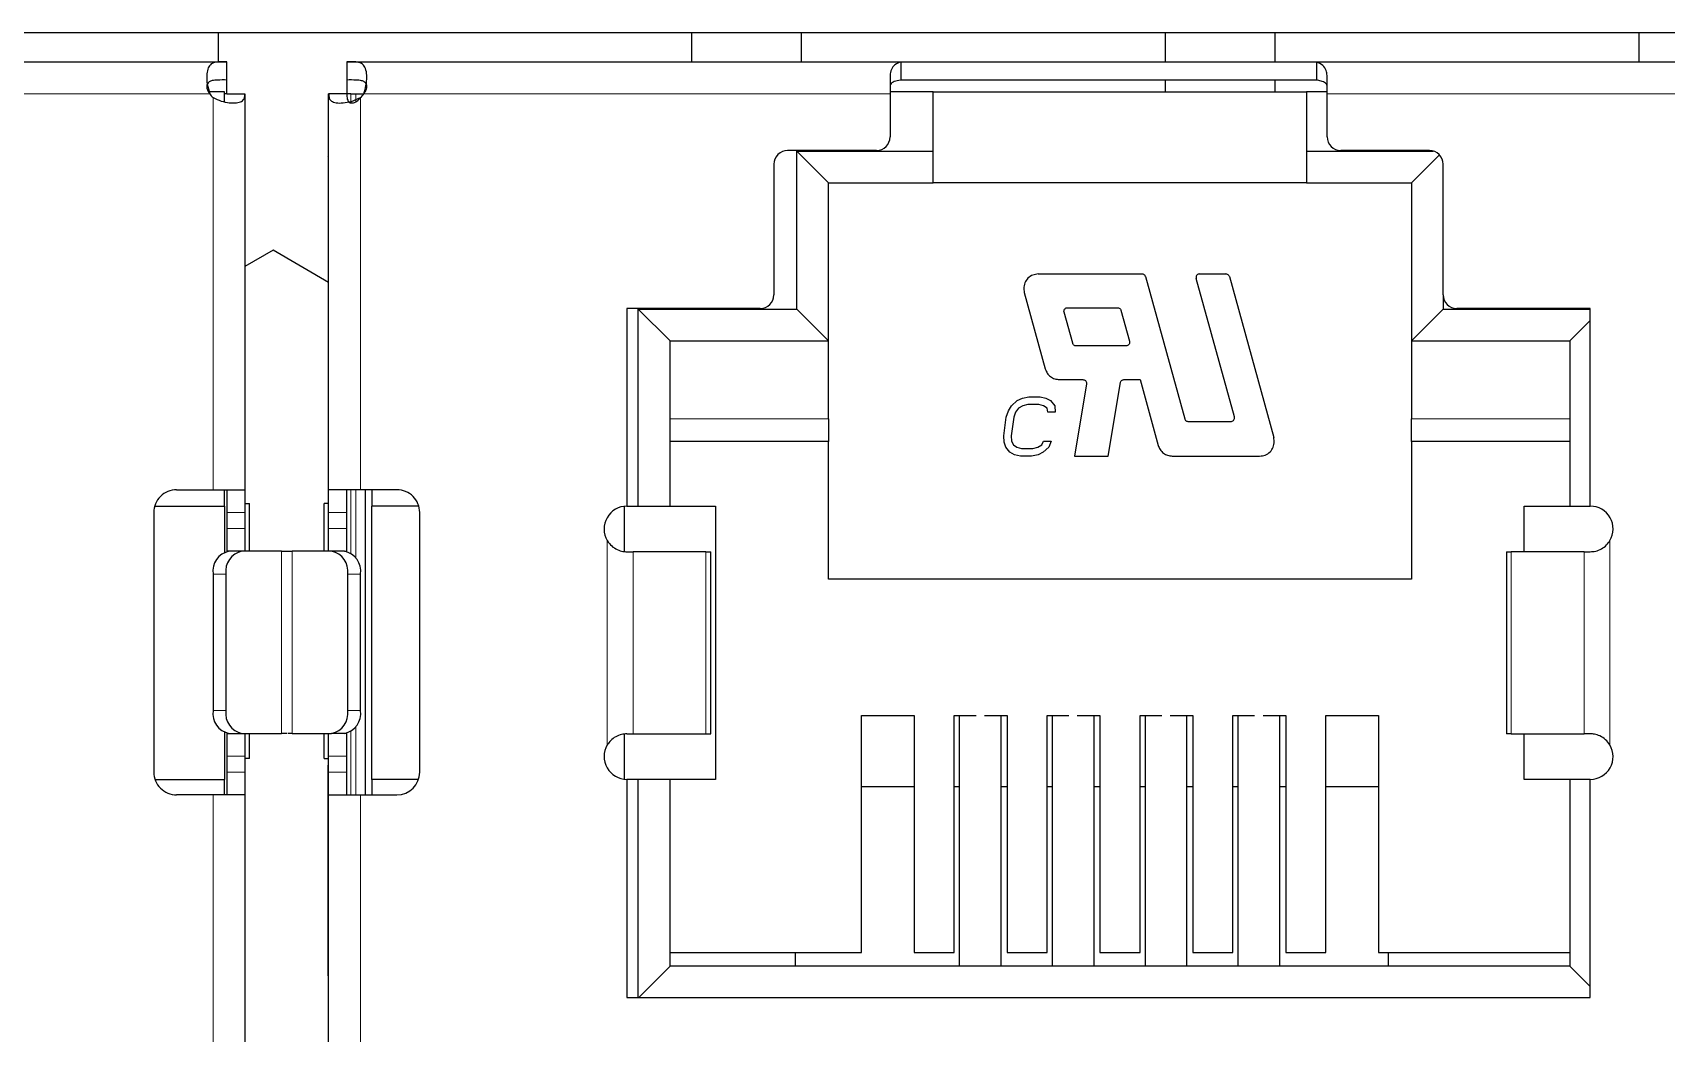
# Model space of a CAD drawing. Extents: x -260425 to 1294666, y -169889 to -2349.
# Drawn here: x 1001126.6 to 1001306, y -26464.4 to -26354.5 of the extents above; entities that cross this region are included whole.
import ezdxf

# ---------------------------------------------------------------- set-up
doc = ezdxf.new("R2010")
doc.units = 0
doc.header["$LTSCALE"] = 100
doc.layers.add('case', color=7, linetype='Continuous')

# ---------------------------------------------------------------- blocks, each defined once
blk = doc.blocks.new('АТС')
at = {"layer": 'case', "lineweight": 25}
for points in [[(3427, 113.99), (3427, 113.99), (1965, 113.99), (1965, 113.99)], [(2690, 110.79), (2690, 110.79), (2690, 113.99), (2690, 113.99)], [(2742, 110.79), (2742, 110.79), (2742, 113.99), (2742, 113.99)], [(2754, 113.99), (2754, 113.99), (2754, 110.79), (2754, 110.79)], [(2794, 110.79), (2794, 110.79), (2794, 113.99), (2794, 113.99)], [(2806, 113.99), (2806, 113.99), (2806, 110.79), (2806, 110.79)], [(2846, 110.79), (2846, 110.79), (2846, 113.99), (2846, 113.99)], [(2523.6, 110.79), (2523.6, 110.79), (2690.9, 110.79), (2690.9, 110.79)], [(2690.9, 108.79), (2690.9, 108.79), (2690.9, 110.79), (2690.9, 110.79)], [(2704.1, 110.79), (2704.1, 110.79), (2704.1, 108.79), (2704.1, 108.79)], [(2704.1, 110.79), (2704.1, 110.79), (2871.4, 110.79), (2871.4, 110.79)], [(2810.58, 110.76), (2810.58, 110.76), (2764.92, 110.76), (2764.92, 110.76)], [(2764.92, 110.76), (2764.92, 110.76), (2764.92, 108.78), (2764.92, 108.78)], [(2810.58, 110.76), (2810.58, 110.76), (2810.58, 108.78), (2810.58, 108.78)], [(2690.9, 107.29), (2690.9, 107.29), (2690.9, 108.79), (2690.9, 108.79)], [(2704.1, 108.79), (2704.1, 108.79), (2704.1, 107.29), (2704.1, 107.29)], [(2763.75, 109.29), (2763.75, 109.29), (2763.75, 107.29), (2763.75, 107.29)], [(2810.58, 108.78), (2810.58, 108.78), (2764.92, 108.78), (2764.92, 108.78)], [(2794, 107.49), (2794, 107.49), (2794, 108.78), (2794, 108.78)], [(2806, 108.78), (2806, 108.78), (2806, 107.49), (2806, 107.49)], [(2811.75, 107.29), (2811.75, 107.29), (2811.75, 109.29), (2811.75, 109.29)], [(2690.65, 107.49), (2690.65, 107.49), (2688.9, 107.49), (2688.9, 107.49)], [(2689.04, 107.29), (2689.14, 107.13), (2689.26, 106.99), (2689.4, 106.86)], [(2690.65, 106.37), (2690.65, 106.37), (2690.65, 107.49), (2690.65, 107.49)], [(2690.9, 107.29), (2690.9, 107.29), (2690.65, 107.29), (2690.65, 107.29)], [(2690.9, 107.29), (2690.9, 107.29), (2692.9, 107.29), (2692.9, 107.29)], [(2692.9, 107.29), (2692.9, 107.29), (2692.9, 63.79), (2692.9, 63.79)], [(2704.1, 107.29), (2704.1, 107.29), (2702.1, 107.29), (2702.1, 107.29)], [(2702.1, 63.79), (2702.1, 63.79), (2702.1, 107.29), (2702.1, 107.29)], [(2704.54, 107.29), (2704.54, 107.29), (2704.1, 107.29), (2704.1, 107.29)], [(2704.54, 107.29), (2704.54, 107.29), (2705.08, 107.29), (2705.08, 107.29)], [(2705.08, 107.29), (2705.08, 107.29), (2705.96, 107.29), (2705.96, 107.29)], [(2705.6, 106.86), (2705.74, 106.99), (2705.86, 107.13), (2705.96, 107.29)], [(2768.5, 107.49), (2768.5, 107.49), (2763.75, 107.49), (2763.75, 107.49)], [(2763.75, 107.29), (2763.75, 107.29), (2763.75, 102.54), (2763.75, 102.54)], [(2768.5, 100.99), (2768.5, 100.99), (2768.5, 107.49), (2768.5, 107.49)], [(2768.5, 107.49), (2768.5, 107.49), (2809.5, 107.49), (2809.5, 107.49)], [(2809.5, 107.49), (2809.5, 107.49), (2809.5, 100.99), (2809.5, 100.99)], [(2811.75, 107.49), (2811.75, 107.49), (2809.5, 107.49), (2809.5, 107.49)], [(2811.75, 102.54), (2811.75, 102.54), (2811.75, 107.29), (2811.75, 107.29)], [(2762.25, 101.04), (2763.08, 101.04), (2763.75, 101.71), (2763.75, 102.54)], [(2762.25, 101.04), (2762.25, 101.04), (2752.5, 101.04), (2752.5, 101.04)], [(2753.5, 100.99), (2753.5, 100.99), (2768.5, 100.99), (2768.5, 100.99)], [(2753.5, 83.64), (2753.5, 83.64), (2753.5, 100.99), (2753.5, 100.99)], [(2753.5, 100.99), (2753.5, 100.99), (2757, 97.49), (2757, 97.49)], [(2768.5, 97.49), (2768.5, 97.49), (2768.5, 100.99), (2768.5, 100.99)], [(2809.5, 100.99), (2809.5, 100.99), (2823.38, 100.99), (2823.38, 100.99)], [(2809.5, 100.99), (2809.5, 100.99), (2809.5, 97.49), (2809.5, 97.49)], [(2823, 101.04), (2823, 101.04), (2813.25, 101.04), (2813.25, 101.04)], [(2824.08, 100.57), (2824.08, 100.57), (2821, 97.49), (2821, 97.49)], [(2702, 100.45), (2702, 100.45), (2702.1, 100.39), (2702.1, 100.39)], [(2751, 99.54), (2751, 99.54), (2751, 85.19), (2751, 85.19)], [(2824.5, 85.19), (2824.5, 85.19), (2824.5, 99.54), (2824.5, 99.54)], [(2757, 97.49), (2757, 97.49), (2768.5, 97.49), (2768.5, 97.49)], [(2757, 80.14), (2757, 80.14), (2757, 97.49), (2757, 97.49)], [(2809.5, 97.49), (2809.5, 97.49), (2768.5, 97.49), (2768.5, 97.49)], [(2809.5, 97.49), (2809.5, 97.49), (2821, 97.49), (2821, 97.49)], [(2821, 97.49), (2821, 97.49), (2821, 80.14), (2821, 80.14)], [(2696, 90.09), (2696, 90.09), (2692.9, 88.3), (2692.9, 88.3)], [(2702.1, 86.57), (2702.1, 86.57), (2696, 90.09), (2696, 90.09)], [(2780.03, 87.49), (2780.03, 87.49), (2791.42, 87.49), (2791.42, 87.49)], [(2791.81, 87.2), (2791.81, 87.2), (2796.12, 71.59), (2796.12, 71.59)], [(2797.35, 87.09), (2797.35, 87.09), (2797.37, 86.99), (2797.37, 86.99)], [(2801.56, 71.8), (2801.56, 71.8), (2797.37, 86.99), (2797.37, 86.99)], [(2797.75, 87.49), (2797.75, 87.49), (2800.62, 87.49), (2800.62, 87.49)], [(2801.01, 87.2), (2801.01, 87.2), (2805.89, 69.52), (2805.89, 69.52)], [(2749.5, 83.69), (2750.33, 83.69), (2751, 84.36), (2751, 85.19)], [(2778.43, 85.89), (2778.43, 85.89), (2778.49, 85.47), (2778.49, 85.47)], [(2778.49, 85.47), (2778.49, 85.47), (2780.8, 77.07), (2780.8, 77.07)], [(2824.5, 85.19), (2824.5, 85.19), (2824.5, 83.64), (2824.5, 83.64)], [(2749.5, 83.69), (2749.5, 83.69), (2734.85, 83.69), (2734.85, 83.69)], [(2734.85, 83.69), (2734.85, 83.69), (2734.85, 61.99), (2734.85, 61.99)], [(2736.1, 83.64), (2736.1, 83.64), (2753.5, 83.64), (2753.5, 83.64)], [(2736.1, 61.99), (2736.1, 61.99), (2736.1, 83.64), (2736.1, 83.64)], [(2736.1, 83.64), (2736.1, 83.64), (2739.6, 80.14), (2739.6, 80.14)], [(2753.5, 83.64), (2753.5, 83.64), (2757, 80.14), (2757, 80.14)], [(2782.87, 83.29), (2782.87, 83.29), (2782.85, 83.39), (2782.85, 83.39)], [(2783.81, 79.89), (2783.81, 79.89), (2782.87, 83.29), (2782.87, 83.29)], [(2783.25, 83.79), (2783.25, 83.79), (2788.72, 83.79), (2788.72, 83.79)], [(2789.11, 83.5), (2789.11, 83.5), (2790.05, 80.1), (2790.05, 80.1)], [(2824.5, 83.64), (2824.5, 83.64), (2821, 80.14), (2821, 80.14)], [(2824.5, 83.64), (2824.5, 83.64), (2840.65, 83.64), (2840.65, 83.64)], [(2840.65, 83.69), (2840.65, 83.69), (2826, 83.69), (2826, 83.69)], [(2840.65, 61.99), (2840.65, 61.99), (2840.65, 83.69), (2840.65, 83.69)], [(2838.4, 80.14), (2838.4, 80.14), (2840.65, 82.39), (2840.65, 82.39)], [(2739.6, 80.14), (2739.6, 80.14), (2757, 80.14), (2757, 80.14)], [(2739.6, 61.99), (2739.6, 61.99), (2739.6, 80.14), (2739.6, 80.14)], [(2757, 71.59), (2757, 71.59), (2757, 80.14), (2757, 80.14)], [(2789.66, 79.59), (2789.66, 79.59), (2784.19, 79.59), (2784.19, 79.59)], [(2790.05, 80.1), (2790.05, 80.1), (2790.06, 79.99), (2790.06, 79.99)], [(2821, 80.14), (2821, 80.14), (2838.4, 80.14), (2838.4, 80.14)], [(2821, 80.14), (2821, 80.14), (2821, 71.59), (2821, 71.59)], [(2838.4, 80.14), (2838.4, 80.14), (2838.4, 61.99), (2838.4, 61.99)], [(2782.35, 75.89), (2782.35, 75.89), (2784.93, 75.89), (2784.93, 75.89)], [(2785.32, 75.43), (2785.32, 75.43), (2784, 67.49), (2784, 67.49)], [(2785.33, 75.49), (2785.33, 75.49), (2785.32, 75.43), (2785.32, 75.43)], [(2787.7, 67.49), (2787.7, 67.49), (2789.04, 75.56), (2789.04, 75.56)], [(2789.44, 75.89), (2789.44, 75.89), (2791.21, 75.89), (2791.21, 75.89)], [(2791.21, 75.89), (2791.21, 75.89), (2793.2, 68.67), (2793.2, 68.67)], [(2777.1, 73.02), (2777.1, 73.02), (2777.72, 73.58), (2777.72, 73.58)], [(2777.72, 73.58), (2777.72, 73.58), (2778.3, 73.85), (2778.3, 73.85)], [(2778.3, 73.85), (2778.3, 73.85), (2779, 73.99), (2779, 73.99)], [(2779, 73.99), (2779, 73.99), (2780.22, 73.99), (2780.22, 73.99)], [(2780.22, 73.99), (2780.22, 73.99), (2780.87, 73.85), (2780.87, 73.85)], [(2780.87, 73.85), (2780.87, 73.85), (2781.38, 73.58), (2781.38, 73.58)], [(2781.38, 73.58), (2781.38, 73.58), (2781.84, 73.02), (2781.84, 73.02)], [(2776.23, 69.71), (2776.23, 69.71), (2776.52, 71.78), (2776.52, 71.78)], [(2776.52, 71.78), (2776.52, 71.78), (2776.75, 72.47), (2776.75, 72.47)], [(2776.75, 72.47), (2776.75, 72.47), (2777.1, 73.02), (2777.1, 73.02)], [(2777.33, 71.78), (2777.33, 71.78), (2777.04, 69.71), (2777.04, 69.71)], [(2777.54, 72.33), (2777.54, 72.33), (2777.33, 71.78), (2777.33, 71.78)], [(2777.87, 72.75), (2777.87, 72.75), (2777.54, 72.33), (2777.54, 72.33)], [(2778.32, 73.02), (2778.32, 73.02), (2777.87, 72.75), (2777.87, 72.75)], [(2778.88, 73.16), (2778.88, 73.16), (2778.32, 73.02), (2778.32, 73.02)], [(2780.1, 73.16), (2780.1, 73.16), (2778.88, 73.16), (2778.88, 73.16)], [(2780.62, 73.02), (2780.62, 73.02), (2780.1, 73.16), (2780.1, 73.16)], [(2780.99, 72.75), (2780.99, 72.75), (2780.62, 73.02), (2780.62, 73.02)], [(2781.06, 72.33), (2781.06, 72.33), (2780.99, 72.75), (2780.99, 72.75)], [(2781.88, 72.33), (2781.88, 72.33), (2781.06, 72.33), (2781.06, 72.33)], [(2781.84, 73.02), (2781.84, 73.02), (2781.88, 72.33), (2781.88, 72.33)], [(2801.57, 71.69), (2801.57, 71.69), (2801.56, 71.8), (2801.56, 71.8)], [(2796.5, 71.29), (2796.5, 71.29), (2801.17, 71.29), (2801.17, 71.29)], [(2757, 69.09), (2757, 69.09), (2739.6, 69.09), (2739.6, 69.09)], [(2757, 53.99), (2757, 53.99), (2757, 69.09), (2757, 69.09)], [(2776.27, 69.01), (2776.27, 69.01), (2776.23, 69.71), (2776.23, 69.71)], [(2776.46, 68.46), (2776.46, 68.46), (2776.27, 69.01), (2776.27, 69.01)], [(2776.92, 67.91), (2776.92, 67.91), (2776.46, 68.46), (2776.46, 68.46)], [(2777.04, 69.71), (2777.04, 69.71), (2777.1, 69.15), (2777.1, 69.15)], [(2777.1, 69.15), (2777.1, 69.15), (2777.31, 68.74), (2777.31, 68.74)], [(2777.31, 68.74), (2777.31, 68.74), (2777.68, 68.46), (2777.68, 68.46)], [(2777.68, 68.46), (2777.68, 68.46), (2778.2, 68.32), (2778.2, 68.32)], [(2778.2, 68.32), (2778.2, 68.32), (2779.42, 68.32), (2779.42, 68.32)], [(2779.42, 68.32), (2779.42, 68.32), (2779.98, 68.46), (2779.98, 68.46)], [(2779.98, 68.46), (2779.98, 68.46), (2780.42, 68.74), (2780.42, 68.74)], [(2780.42, 68.74), (2780.42, 68.74), (2780.62, 69.15), (2780.62, 69.15)], [(2781.2, 68.46), (2781.2, 68.46), (2780.58, 67.91), (2780.58, 67.91)], [(2780.62, 69.15), (2780.62, 69.15), (2781.43, 69.15), (2781.43, 69.15)], [(2781.43, 69.15), (2781.43, 69.15), (2781.2, 68.46), (2781.2, 68.46)], [(2805.94, 69.09), (2805.94, 69.09), (2805.89, 69.52), (2805.89, 69.52)], [(2838.4, 69.09), (2838.4, 69.09), (2821, 69.09), (2821, 69.09)], [(2821, 69.09), (2821, 69.09), (2821, 53.99), (2821, 53.99)], [(2777.43, 67.63), (2777.43, 67.63), (2776.92, 67.91), (2776.92, 67.91)], [(2778.08, 67.49), (2778.08, 67.49), (2777.43, 67.63), (2777.43, 67.63)], [(2779.3, 67.49), (2779.3, 67.49), (2778.08, 67.49), (2778.08, 67.49)], [(2780, 67.63), (2780, 67.63), (2779.3, 67.49), (2779.3, 67.49)], [(2780.58, 67.91), (2780.58, 67.91), (2780, 67.63), (2780, 67.63)], [(2784, 67.49), (2784, 67.49), (2787.7, 67.49), (2787.7, 67.49)], [(2794.74, 67.49), (2794.74, 67.49), (2804.34, 67.49), (2804.34, 67.49)], [(2685.4, 63.79), (2685.4, 63.79), (2689.4, 63.79), (2689.4, 63.79)], [(2689.4, 63.79), (2689.4, 63.79), (2692.9, 63.79), (2692.9, 63.79)], [(2690.65, 61.99), (2690.65, 61.99), (2690.65, 63.79), (2690.65, 63.79)], [(2690.9, 63.79), (2690.9, 63.79), (2690.9, 61.29), (2690.9, 61.29)], [(2692.9, 63.79), (2692.9, 63.79), (2692.9, 61.29), (2692.9, 61.29)], [(2705.6, 63.79), (2705.6, 63.79), (2702.1, 63.79), (2702.1, 63.79)], [(2702.1, 61.29), (2702.1, 61.29), (2702.1, 63.79), (2702.1, 63.79)], [(2704.1, 61.29), (2704.1, 61.29), (2704.1, 63.79), (2704.1, 63.79)], [(2709.6, 63.79), (2709.6, 63.79), (2705.6, 63.79), (2705.6, 63.79)], [(2706.1, 63.79), (2706.1, 63.79), (2706.1, 30.29), (2706.1, 30.29)], [(2706.85, 63.79), (2706.85, 63.79), (2706.85, 61.99), (2706.85, 61.99)], [(2682.9, 61.29), (2682.9, 61.29), (2682.9, 32.79), (2682.9, 32.79)], [(2683, 61.99), (2683, 61.99), (2690.65, 61.99), (2690.65, 61.99)], [(2690.65, 61.99), (2690.65, 61.99), (2690.65, 56.93), (2690.65, 56.93)], [(2690.9, 61.29), (2690.9, 61.29), (2690.9, 59.54), (2690.9, 59.54)], [(2692.9, 62.29), (2692.9, 62.29), (2693.4, 62.29), (2693.4, 62.29)], [(2692.9, 61.29), (2692.9, 61.29), (2692.9, 59.54), (2692.9, 59.54)], [(2693.4, 57.04), (2693.4, 57.04), (2693.4, 62.29), (2693.4, 62.29)], [(2702.1, 62.29), (2702.1, 62.29), (2701.6, 62.29), (2701.6, 62.29)], [(2701.6, 57.04), (2701.6, 57.04), (2701.6, 62.29), (2701.6, 62.29)], [(2702.1, 59.54), (2702.1, 59.54), (2702.1, 61.29), (2702.1, 61.29)], [(2704.1, 59.54), (2704.1, 59.54), (2704.1, 61.29), (2704.1, 61.29)], [(2712, 61.99), (2712, 61.99), (2706.85, 61.99), (2706.85, 61.99)], [(2706.85, 31.99), (2706.85, 31.99), (2706.85, 61.99), (2706.85, 61.99)], [(2712.1, 32.79), (2712.1, 32.79), (2712.1, 61.29), (2712.1, 61.29)], [(2734.6, 57.02), (2734.6, 57.02), (2734.6, 61.98), (2734.6, 61.98)], [(2734.85, 61.99), (2734.85, 61.99), (2736.1, 61.99), (2736.1, 61.99)], [(2736.1, 61.99), (2736.1, 61.99), (2739.6, 61.99), (2739.6, 61.99)], [(2739.6, 61.99), (2739.6, 61.99), (2744.6, 61.99), (2744.6, 61.99)], [(2744.6, 61.99), (2744.6, 61.99), (2744.6, 31.99), (2744.6, 31.99)], [(2833.4, 56.99), (2833.4, 56.99), (2833.4, 61.99), (2833.4, 61.99)], [(2833.4, 61.99), (2833.4, 61.99), (2838.4, 61.99), (2838.4, 61.99)], [(2838.4, 61.99), (2838.4, 61.99), (2840.65, 61.99), (2840.65, 61.99)], [(2690.9, 59.54), (2690.9, 59.54), (2690.9, 57.04), (2690.9, 57.04)], [(2692.9, 59.54), (2692.9, 59.54), (2692.9, 57.04), (2692.9, 57.04)], [(2702.1, 57.04), (2702.1, 57.04), (2702.1, 59.54), (2702.1, 59.54)], [(2704.1, 57.04), (2704.1, 57.04), (2704.1, 59.54), (2704.1, 59.54)], [(2691.17, 57.04), (2690.01, 56.81), (2689.23, 55.71), (2689.4, 54.54)], [(2692.58, 57.04), (2691.42, 56.81), (2690.65, 55.71), (2690.81, 54.54)], [(2691.17, 57.04), (2691.17, 57.04), (2690.9, 57.04), (2690.9, 57.04)], [(2690.9, 57.04), (2690.9, 57.04), (2690.9, 57.01), (2690.9, 57.01)], [(2692.58, 57.04), (2692.58, 57.04), (2691.17, 57.04), (2691.17, 57.04)], [(2696.91, 57.04), (2696.91, 57.04), (2692.58, 57.04), (2692.58, 57.04)], [(2696.91, 57.04), (2696.91, 57.04), (2697.6, 57.04), (2697.6, 57.04)], [(2697.4, 57.04), (2697.4, 57.04), (2698.09, 57.04), (2698.09, 57.04)], [(2702.42, 57.04), (2702.42, 57.04), (2698.09, 57.04), (2698.09, 57.04)], [(2704.19, 54.54), (2704.35, 55.71), (2703.58, 56.81), (2702.42, 57.04)], [(2703.83, 57.04), (2703.83, 57.04), (2702.42, 57.04), (2702.42, 57.04)], [(2705.6, 54.54), (2705.77, 55.71), (2704.99, 56.81), (2703.83, 57.04)], [(2703.83, 57.04), (2703.83, 57.04), (2704.1, 57.04), (2704.1, 57.04)], [(2704.1, 57.01), (2704.1, 57.01), (2704.1, 57.04), (2704.1, 57.04)], [(2734.85, 56.99), (2734.85, 56.99), (2735.54, 56.99), (2735.54, 56.99)], [(2743.53, 56.99), (2743.53, 56.99), (2735.54, 56.99), (2735.54, 56.99)], [(2743.53, 56.99), (2743.53, 56.99), (2744.06, 56.99), (2744.06, 56.99)], [(2744.06, 36.99), (2744.06, 36.99), (2744.06, 56.99), (2744.06, 56.99)], [(2831.44, 56.99), (2831.44, 56.99), (2831.44, 36.99), (2831.44, 36.99)], [(2831.44, 56.99), (2831.44, 56.99), (2831.96, 56.99), (2831.96, 56.99)], [(2831.96, 56.99), (2831.96, 56.99), (2831.97, 56.99), (2831.97, 56.99)], [(2839.96, 56.99), (2839.96, 56.99), (2831.97, 56.99), (2831.97, 56.99)], [(2839.96, 56.99), (2839.96, 56.99), (2840.65, 56.99), (2840.65, 56.99)], [(2689.4, 54.54), (2689.4, 54.54), (2689.4, 39.54), (2689.4, 39.54)], [(2690.81, 54.54), (2690.81, 54.54), (2690.81, 39.54), (2690.81, 39.54)], [(2704.19, 39.54), (2704.19, 39.54), (2704.19, 54.54), (2704.19, 54.54)], [(2705.6, 39.54), (2705.6, 39.54), (2705.6, 54.54), (2705.6, 54.54)], [(2821, 53.99), (2821, 53.99), (2757, 53.99), (2757, 53.99)], [(2689.4, 39.54), (2689.23, 38.37), (2690.01, 37.28), (2691.17, 37.04)], [(2690.81, 39.54), (2690.65, 38.37), (2691.42, 37.28), (2692.58, 37.04)], [(2702.42, 37.04), (2703.58, 37.28), (2704.35, 38.37), (2704.19, 39.54)], [(2703.83, 37.04), (2704.99, 37.28), (2705.77, 38.37), (2705.6, 39.54)], [(2760.6, 38.99), (2760.6, 38.99), (2766.4, 38.99), (2766.4, 38.99)], [(2760.6, 12.99), (2760.6, 12.99), (2760.6, 38.99), (2760.6, 38.99)], [(2766.4, 38.99), (2766.4, 38.99), (2766.4, 12.99), (2766.4, 12.99)], [(2770.8, 38.99), (2770.8, 38.99), (2773.19, 38.99), (2773.19, 38.99)], [(2770.8, 12.99), (2770.8, 12.99), (2770.8, 38.99), (2770.8, 38.99)], [(2771.35, 38.99), (2771.35, 38.99), (2771.35, 11.49), (2771.35, 11.49)], [(2774.11, 38.99), (2774.11, 38.99), (2776.6, 38.99), (2776.6, 38.99)], [(2775.95, 11.49), (2775.95, 11.49), (2775.95, 38.99), (2775.95, 38.99)], [(2776.6, 38.99), (2776.6, 38.99), (2776.6, 12.99), (2776.6, 12.99)], [(2781, 38.99), (2781, 38.99), (2783.39, 38.99), (2783.39, 38.99)], [(2781, 12.99), (2781, 12.99), (2781, 38.99), (2781, 38.99)], [(2781.55, 38.99), (2781.55, 38.99), (2781.55, 11.49), (2781.55, 11.49)], [(2784.31, 38.99), (2784.31, 38.99), (2786.8, 38.99), (2786.8, 38.99)], [(2786.15, 11.49), (2786.15, 11.49), (2786.15, 38.99), (2786.15, 38.99)], [(2786.8, 38.99), (2786.8, 38.99), (2786.8, 12.99), (2786.8, 12.99)], [(2791.2, 38.99), (2791.2, 38.99), (2793.59, 38.99), (2793.59, 38.99)], [(2791.2, 12.99), (2791.2, 12.99), (2791.2, 38.99), (2791.2, 38.99)], [(2791.75, 38.99), (2791.75, 38.99), (2791.75, 11.49), (2791.75, 11.49)], [(2794.51, 38.99), (2794.51, 38.99), (2797, 38.99), (2797, 38.99)], [(2796.35, 11.49), (2796.35, 11.49), (2796.35, 38.99), (2796.35, 38.99)], [(2797, 38.99), (2797, 38.99), (2797, 12.99), (2797, 12.99)], [(2801.4, 38.99), (2801.4, 38.99), (2803.79, 38.99), (2803.79, 38.99)], [(2801.4, 12.99), (2801.4, 12.99), (2801.4, 38.99), (2801.4, 38.99)], [(2801.95, 38.99), (2801.95, 38.99), (2801.95, 11.49), (2801.95, 11.49)], [(2804.71, 38.99), (2804.71, 38.99), (2807.2, 38.99), (2807.2, 38.99)], [(2806.55, 11.49), (2806.55, 11.49), (2806.55, 38.99), (2806.55, 38.99)], [(2807.2, 38.99), (2807.2, 38.99), (2807.2, 12.99), (2807.2, 12.99)], [(2811.6, 38.99), (2811.6, 38.99), (2817.4, 38.99), (2817.4, 38.99)], [(2811.6, 12.99), (2811.6, 12.99), (2811.6, 38.99), (2811.6, 38.99)], [(2817.4, 38.99), (2817.4, 38.99), (2817.4, 12.99), (2817.4, 12.99)], [(2690.65, 37.15), (2690.65, 37.15), (2690.65, 31.99), (2690.65, 31.99)], [(2690.9, 37.07), (2690.9, 37.07), (2690.9, 37.04), (2690.9, 37.04)], [(2690.9, 37.04), (2690.9, 37.04), (2691.17, 37.04), (2691.17, 37.04)], [(2690.9, 37.04), (2690.9, 37.04), (2690.9, 34.54), (2690.9, 34.54)], [(2691.17, 37.04), (2691.17, 37.04), (2692.58, 37.04), (2692.58, 37.04)], [(2692.58, 37.04), (2692.58, 37.04), (2696.91, 37.04), (2696.91, 37.04)], [(2692.9, 37.04), (2692.9, 37.04), (2692.9, 34.54), (2692.9, 34.54)], [(2693.4, 34.29), (2693.4, 34.29), (2693.4, 37.04), (2693.4, 37.04)], [(2697.5, 37.04), (2697.5, 37.04), (2696.91, 37.04), (2696.91, 37.04)], [(2698.09, 37.04), (2698.09, 37.04), (2697.6, 37.04), (2697.6, 37.04)], [(2698.09, 37.04), (2698.09, 37.04), (2702.42, 37.04), (2702.42, 37.04)], [(2701.6, 34.29), (2701.6, 34.29), (2701.6, 37.04), (2701.6, 37.04)], [(2702.1, 34.54), (2702.1, 34.54), (2702.1, 37.04), (2702.1, 37.04)], [(2703.83, 37.04), (2703.83, 37.04), (2702.42, 37.04), (2702.42, 37.04)], [(2704.1, 37.04), (2704.1, 37.04), (2703.83, 37.04), (2703.83, 37.04)], [(2704.1, 37.04), (2704.1, 37.04), (2704.1, 37.07), (2704.1, 37.07)], [(2704.1, 34.54), (2704.1, 34.54), (2704.1, 37.04), (2704.1, 37.04)], [(2734.6, 32.01), (2734.6, 32.01), (2734.6, 36.96), (2734.6, 36.96)], [(2734.85, 36.99), (2734.85, 36.99), (2735.54, 36.99), (2735.54, 36.99)], [(2735.54, 36.99), (2735.54, 36.99), (2743.53, 36.99), (2743.53, 36.99)], [(2743.53, 36.99), (2743.53, 36.99), (2744.06, 36.99), (2744.06, 36.99)], [(2831.96, 36.99), (2831.96, 36.99), (2831.44, 36.99), (2831.44, 36.99)], [(2831.97, 36.99), (2831.97, 36.99), (2831.96, 36.99), (2831.96, 36.99)], [(2831.97, 36.99), (2831.97, 36.99), (2839.96, 36.99), (2839.96, 36.99)], [(2833.4, 31.99), (2833.4, 31.99), (2833.4, 36.99), (2833.4, 36.99)], [(2840.65, 36.99), (2840.65, 36.99), (2839.96, 36.99), (2839.96, 36.99)], [(2690.9, 34.54), (2690.9, 34.54), (2690.9, 32.79), (2690.9, 32.79)], [(2692.9, 34.54), (2692.9, 34.54), (2692.9, 32.79), (2692.9, 32.79)], [(2693.4, 34.29), (2693.4, 34.29), (2692.9, 34.29), (2692.9, 34.29)], [(2701.6, 34.29), (2701.6, 34.29), (2702.1, 34.29), (2702.1, 34.29)], [(2702.1, 32.79), (2702.1, 32.79), (2702.1, 34.54), (2702.1, 34.54)], [(2704.1, 32.79), (2704.1, 32.79), (2704.1, 34.54), (2704.1, 34.54)], [(2690.9, 32.79), (2690.9, 32.79), (2690.9, 30.29), (2690.9, 30.29)], [(2692.9, 32.79), (2692.9, 32.79), (2692.9, 30.29), (2692.9, 30.29)], [(2702.1, 33.6), (2702.1, 33.6), (2702, 33.54), (2702, 33.54)], [(2702, 33.54), (2702, 33.54), (2702, 10.45), (2702, 10.45)], [(2702.1, 30.29), (2702.1, 30.29), (2702.1, 32.79), (2702.1, 32.79)], [(2704.1, 30.29), (2704.1, 30.29), (2704.1, 32.79), (2704.1, 32.79)], [(2709.6, 30.29), (2710.98, 30.29), (2712.1, 31.41), (2712.1, 32.79)], [(2683.03, 31.99), (2683.03, 31.99), (2690.65, 31.99), (2690.65, 31.99)], [(2690.65, 30.29), (2690.65, 30.29), (2690.65, 31.99), (2690.65, 31.99)], [(2706.85, 31.99), (2706.85, 31.99), (2706.85, 30.29), (2706.85, 30.29)], [(2711.97, 31.99), (2711.97, 31.99), (2706.85, 31.99), (2706.85, 31.99)], [(2736.1, 31.99), (2736.1, 31.99), (2734.85, 31.99), (2734.85, 31.99)], [(2734.85, 31.99), (2734.85, 31.99), (2734.85, 8.04), (2734.85, 8.04)], [(2736.1, 8.04), (2736.1, 8.04), (2736.1, 31.99), (2736.1, 31.99)], [(2739.6, 31.99), (2739.6, 31.99), (2736.1, 31.99), (2736.1, 31.99)], [(2739.6, 11.49), (2739.6, 11.49), (2739.6, 31.99), (2739.6, 31.99)], [(2744.6, 31.99), (2744.6, 31.99), (2739.6, 31.99), (2739.6, 31.99)], [(2766.4, 31.19), (2766.4, 31.19), (2760.6, 31.19), (2760.6, 31.19)], [(2771.35, 31.19), (2771.35, 31.19), (2770.8, 31.19), (2770.8, 31.19)], [(2776.6, 31.19), (2776.6, 31.19), (2775.95, 31.19), (2775.95, 31.19)], [(2781.55, 31.19), (2781.55, 31.19), (2781, 31.19), (2781, 31.19)], [(2786.8, 31.19), (2786.8, 31.19), (2786.15, 31.19), (2786.15, 31.19)], [(2791.75, 31.19), (2791.75, 31.19), (2791.2, 31.19), (2791.2, 31.19)], [(2797, 31.19), (2797, 31.19), (2796.35, 31.19), (2796.35, 31.19)], [(2801.95, 31.19), (2801.95, 31.19), (2801.4, 31.19), (2801.4, 31.19)], [(2807.2, 31.19), (2807.2, 31.19), (2806.55, 31.19), (2806.55, 31.19)], [(2817.4, 31.19), (2817.4, 31.19), (2811.6, 31.19), (2811.6, 31.19)], [(2838.4, 31.99), (2838.4, 31.99), (2833.4, 31.99), (2833.4, 31.99)], [(2838.4, 31.99), (2838.4, 31.99), (2838.4, 11.49), (2838.4, 11.49)], [(2840.65, 31.99), (2840.65, 31.99), (2838.4, 31.99), (2838.4, 31.99)], [(2840.65, 8.04), (2840.65, 8.04), (2840.65, 31.99), (2840.65, 31.99)], [(2689.4, 30.29), (2689.4, 30.29), (2685.4, 30.29), (2685.4, 30.29)], [(2692.9, 30.29), (2692.9, 30.29), (2689.4, 30.29), (2689.4, 30.29)], [(2692.9, 30.29), (2692.9, 30.29), (2692.9, -61.71), (2692.9, -61.71)], [(2702.1, -61.71), (2702.1, -61.71), (2702.1, 30.29), (2702.1, 30.29)], [(2702.1, 30.29), (2702.1, 30.29), (2705.6, 30.29), (2705.6, 30.29)], [(2705.6, 30.29), (2705.6, 30.29), (2709.6, 30.29), (2709.6, 30.29)], [(2739.6, 12.99), (2739.6, 12.99), (2756.2, 12.99), (2756.2, 12.99)], [(2753.35, 11.49), (2753.35, 11.49), (2753.35, 12.99), (2753.35, 12.99)], [(2756.2, 12.99), (2756.2, 12.99), (2760.6, 12.99), (2760.6, 12.99)], [(2766.4, 12.99), (2766.4, 12.99), (2770.8, 12.99), (2770.8, 12.99)], [(2776.6, 12.99), (2776.6, 12.99), (2781, 12.99), (2781, 12.99)], [(2786.8, 12.99), (2786.8, 12.99), (2791.2, 12.99), (2791.2, 12.99)], [(2797, 12.99), (2797, 12.99), (2801.4, 12.99), (2801.4, 12.99)], [(2807.2, 12.99), (2807.2, 12.99), (2811.6, 12.99), (2811.6, 12.99)], [(2817.4, 12.99), (2817.4, 12.99), (2821.8, 12.99), (2821.8, 12.99)], [(2818.45, 12.99), (2818.45, 12.99), (2818.45, 11.49), (2818.45, 11.49)], [(2821.8, 12.99), (2821.8, 12.99), (2838.4, 12.99), (2838.4, 12.99)], [(2736.15, 8.04), (2736.15, 8.04), (2739.6, 11.49), (2739.6, 11.49)], [(2838.4, 11.49), (2838.4, 11.49), (2739.6, 11.49), (2739.6, 11.49)], [(2840.65, 9.24), (2840.65, 9.24), (2838.4, 11.49), (2838.4, 11.49)], [(2702, 10.45), (2702, 10.45), (2702.1, 10.39), (2702.1, 10.39)], [(2734.85, 8.04), (2734.85, 8.04), (2840.65, 8.04), (2840.65, 8.04)]]:
    blk.add_open_spline(points, degree=3, dxfattribs=at)
for points, knots in [([(2690.9, 110.79), (2690.76, 110.79), (2690.63, 110.79), (2690.5, 110.79), (2690.5, 110.79), (2690.35, 110.79), (2690.21, 110.79), (2690.08, 110.78), (2690.08, 110.78), (2689.89, 110.77), (2689.73, 110.76), (2689.58, 110.72), (2689.58, 110.72), (2689.39, 110.67), (2689.23, 110.59), (2689.11, 110.47), (2689.11, 110.47), (2688.98, 110.34), (2688.89, 110.18), (2688.83, 109.98), (2688.83, 109.98), (2688.76, 109.77), (2688.72, 109.53), (2688.71, 109.25), (2688.71, 109.25), (2688.7, 108.97), (2688.72, 108.66), (2688.77, 108.34), (2688.77, 108.34), (2688.83, 107.99), (2688.94, 107.64), (2689.04, 107.29)], [0, 0, 0, 0, 0.111111, 0.111111, 0.111111, 0.111111, 0.222222, 0.222222, 0.222222, 0.222222, 0.333333, 0.333333, 0.333333, 0.333333, 0.444444, 0.444444, 0.444444, 0.444444, 0.555556, 0.555556, 0.555556, 0.555556, 0.666667, 0.666667, 0.666667, 0.666667, 0.777778, 0.777778, 0.777778, 0.777778, 1, 1, 1, 1]), ([(2705.96, 107.29), (2706.05, 107.59), (2706.14, 107.89), (2706.2, 108.18), (2706.2, 108.18), (2706.27, 108.5), (2706.29, 108.81), (2706.29, 109.1), (2706.29, 109.1), (2706.29, 109.39), (2706.26, 109.66), (2706.2, 109.88), (2706.2, 109.88), (2706.14, 110.11), (2706.05, 110.29), (2705.93, 110.43), (2705.93, 110.43), (2705.8, 110.57), (2705.64, 110.66), (2705.43, 110.72), (2705.43, 110.72), (2705.29, 110.75), (2705.13, 110.77), (2704.95, 110.78), (2704.95, 110.78), (2704.8, 110.79), (2704.64, 110.79), (2704.47, 110.79), (2704.47, 110.79), (2704.35, 110.79), (2704.23, 110.79), (2704.1, 110.79)], [0, 0, 0, 0, 0.111111, 0.111111, 0.111111, 0.111111, 0.222222, 0.222222, 0.222222, 0.222222, 0.333333, 0.333333, 0.333333, 0.333333, 0.444444, 0.444444, 0.444444, 0.444444, 0.555556, 0.555556, 0.555556, 0.555556, 0.666667, 0.666667, 0.666667, 0.666667, 0.777778, 0.777778, 0.777778, 0.777778, 1, 1, 1, 1]), ([(2764.92, 110.76), (2764.71, 110.68), (2764.49, 110.6), (2764.29, 110.45), (2764.29, 110.45), (2764.13, 110.32), (2763.99, 110.16), (2763.9, 109.94), (2763.9, 109.94), (2763.82, 109.75), (2763.78, 109.52), (2763.75, 109.29)], [0, 0, 0, 0, 0.25, 0.25, 0.25, 0.25, 0.5, 0.5, 0.5, 0.5, 1, 1, 1, 1]), ([(2811.75, 109.29), (2811.73, 109.48), (2811.7, 109.67), (2811.65, 109.83), (2811.65, 109.83), (2811.58, 110.06), (2811.44, 110.24), (2811.29, 110.37), (2811.29, 110.37), (2811.08, 110.56), (2810.83, 110.66), (2810.58, 110.76)], [0, 0, 0, 0, 0.25, 0.25, 0.25, 0.25, 0.5, 0.5, 0.5, 0.5, 1, 1, 1, 1]), ([(2690.9, 108.79), (2690.56, 108.8), (2690.21, 108.8), (2689.89, 108.78), (2689.89, 108.78), (2689.68, 108.77), (2689.49, 108.76), (2689.31, 108.72), (2689.31, 108.72), (2689.25, 108.7), (2689.19, 108.69), (2689.14, 108.66), (2689.14, 108.66), (2689.03, 108.62), (2688.93, 108.56), (2688.85, 108.48), (2688.85, 108.48), (2688.8, 108.42), (2688.76, 108.35), (2688.74, 108.27), (2688.74, 108.27), (2688.71, 108.19), (2688.7, 108.09), (2688.71, 108), (2688.71, 108), (2688.72, 107.91), (2688.74, 107.82), (2688.78, 107.73), (2688.78, 107.73), (2688.81, 107.64), (2688.86, 107.55), (2688.91, 107.46), (2688.91, 107.46), (2688.95, 107.4), (2689, 107.35), (2689.04, 107.29)], [0, 0, 0, 0, 0.1, 0.1, 0.1, 0.1, 0.2, 0.2, 0.2, 0.2, 0.3, 0.3, 0.3, 0.3, 0.4, 0.4, 0.4, 0.4, 0.5, 0.5, 0.5, 0.5, 0.6, 0.6, 0.6, 0.6, 0.7, 0.7, 0.7, 0.7, 0.8, 0.8, 0.8, 0.8, 1, 1, 1, 1]), ([(2705.96, 107.29), (2706.04, 107.4), (2706.12, 107.51), (2706.18, 107.63), (2706.18, 107.63), (2706.23, 107.72), (2706.26, 107.82), (2706.28, 107.92), (2706.28, 107.92), (2706.29, 108.01), (2706.3, 108.11), (2706.28, 108.19), (2706.28, 108.19), (2706.27, 108.27), (2706.24, 108.34), (2706.2, 108.4), (2706.2, 108.4), (2706.17, 108.47), (2706.11, 108.52), (2706.05, 108.57), (2706.05, 108.57), (2705.96, 108.63), (2705.85, 108.68), (2705.72, 108.71), (2705.72, 108.71), (2705.54, 108.76), (2705.33, 108.77), (2705.12, 108.78), (2705.12, 108.78), (2704.79, 108.8), (2704.45, 108.8), (2704.1, 108.79)], [0, 0, 0, 0, 0.111111, 0.111111, 0.111111, 0.111111, 0.222222, 0.222222, 0.222222, 0.222222, 0.333333, 0.333333, 0.333333, 0.333333, 0.444444, 0.444444, 0.444444, 0.444444, 0.555556, 0.555556, 0.555556, 0.555556, 0.666667, 0.666667, 0.666667, 0.666667, 0.777778, 0.777778, 0.777778, 0.777778, 1, 1, 1, 1]), ([(2764.92, 108.78), (2764.67, 108.74), (2764.42, 108.7), (2764.2, 108.61), (2764.2, 108.61), (2764.11, 108.57), (2764.04, 108.53), (2763.96, 108.48), (2763.96, 108.48), (2763.89, 108.43), (2763.82, 108.37), (2763.79, 108.29), (2763.79, 108.29), (2763.77, 108.25), (2763.76, 108.2), (2763.75, 108.15)], [0, 0, 0, 0, 0.2, 0.2, 0.2, 0.2, 0.4, 0.4, 0.4, 0.4, 0.6, 0.6, 0.6, 0.6, 1, 1, 1, 1]), ([(2811.75, 108.15), (2811.74, 108.2), (2811.73, 108.26), (2811.7, 108.3), (2811.7, 108.3), (2811.67, 108.37), (2811.62, 108.41), (2811.57, 108.46), (2811.57, 108.46), (2811.43, 108.57), (2811.26, 108.64), (2811.09, 108.68), (2811.09, 108.68), (2810.92, 108.73), (2810.75, 108.75), (2810.58, 108.78)], [0, 0, 0, 0, 0.2, 0.2, 0.2, 0.2, 0.4, 0.4, 0.4, 0.4, 0.6, 0.6, 0.6, 0.6, 1, 1, 1, 1]), ([(2689.4, 106.86), (2689.7, 106.72), (2690, 106.58), (2690.3, 106.48), (2690.3, 106.48), (2690.6, 106.38), (2690.91, 106.33), (2691.19, 106.3), (2691.19, 106.3), (2691.48, 106.26), (2691.75, 106.26), (2691.97, 106.28), (2691.97, 106.28), (2692.2, 106.31), (2692.39, 106.36), (2692.54, 106.45), (2692.54, 106.45), (2692.68, 106.53), (2692.78, 106.65), (2692.84, 106.82), (2692.84, 106.82), (2692.88, 106.95), (2692.89, 107.12), (2692.9, 107.29)], [0, 0, 0, 0, 0.142857, 0.142857, 0.142857, 0.142857, 0.285714, 0.285714, 0.285714, 0.285714, 0.428571, 0.428571, 0.428571, 0.428571, 0.571429, 0.571429, 0.571429, 0.571429, 0.714286, 0.714286, 0.714286, 0.714286, 1, 1, 1, 1]), ([(2702.1, 107.29), (2702.11, 107.12), (2702.12, 106.94), (2702.17, 106.8), (2702.17, 106.8), (2702.21, 106.66), (2702.3, 106.56), (2702.42, 106.48), (2702.42, 106.48), (2702.55, 106.39), (2702.72, 106.33), (2702.93, 106.29), (2702.93, 106.29), (2703.15, 106.26), (2703.41, 106.26), (2703.7, 106.28), (2703.7, 106.28), (2703.98, 106.31), (2704.29, 106.36), (2704.6, 106.45), (2704.6, 106.45), (2704.93, 106.55), (2705.27, 106.71), (2705.6, 106.86)], [0, 0, 0, 0, 0.142857, 0.142857, 0.142857, 0.142857, 0.285714, 0.285714, 0.285714, 0.285714, 0.428571, 0.428571, 0.428571, 0.428571, 0.571429, 0.571429, 0.571429, 0.571429, 0.714286, 0.714286, 0.714286, 0.714286, 1, 1, 1, 1]), ([(2704.1, 107.29), (2704.1, 107.08), (2704.11, 106.87), (2704.15, 106.7), (2704.15, 106.7), (2704.17, 106.6), (2704.21, 106.52), (2704.26, 106.45), (2704.26, 106.45), (2704.31, 106.38), (2704.37, 106.33), (2704.45, 106.3), (2704.45, 106.3), (2704.53, 106.27), (2704.61, 106.26), (2704.7, 106.27), (2704.7, 106.27), (2704.78, 106.28), (2704.87, 106.3), (2704.95, 106.33), (2704.95, 106.33), (2705.04, 106.37), (2705.12, 106.42), (2705.21, 106.47), (2705.21, 106.47), (2705.33, 106.56), (2705.44, 106.66), (2705.54, 106.78), (2705.54, 106.78), (2705.56, 106.81), (2705.58, 106.83), (2705.6, 106.86)], [0, 0, 0, 0, 0.111111, 0.111111, 0.111111, 0.111111, 0.222222, 0.222222, 0.222222, 0.222222, 0.333333, 0.333333, 0.333333, 0.333333, 0.444444, 0.444444, 0.444444, 0.444444, 0.555556, 0.555556, 0.555556, 0.555556, 0.666667, 0.666667, 0.666667, 0.666667, 0.777778, 0.777778, 0.777778, 0.777778, 1, 1, 1, 1]), ([(2811.75, 102.54), (2811.75, 102.15), (2811.91, 101.76), (2812.19, 101.48), (2812.19, 101.48), (2812.47, 101.2), (2812.85, 101.04), (2813.25, 101.04)], [0, 0, 0, 0, 0.333333, 0.333333, 0.333333, 0.333333, 1, 1, 1, 1]), ([(2752.5, 101.04), (2752.1, 101.04), (2751.72, 100.88), (2751.44, 100.6), (2751.44, 100.6), (2751.16, 100.32), (2751, 99.94), (2751, 99.54)], [0, 0, 0, 0, 0.333333, 0.333333, 0.333333, 0.333333, 1, 1, 1, 1]), ([(2824.5, 99.54), (2824.5, 99.94), (2824.34, 100.32), (2824.06, 100.6), (2824.06, 100.6), (2823.78, 100.88), (2823.4, 101.04), (2823, 101.04)], [0, 0, 0, 0, 0.333333, 0.333333, 0.333333, 0.333333, 1, 1, 1, 1]), ([(2780.03, 87.49), (2779.82, 87.47), (2779.61, 87.44), (2779.42, 87.37), (2779.42, 87.37), (2779.22, 87.3), (2779.05, 87.17), (2778.9, 87.02), (2778.9, 87.02), (2778.75, 86.87), (2778.62, 86.7), (2778.55, 86.51), (2778.55, 86.51), (2778.48, 86.31), (2778.45, 86.1), (2778.43, 85.89)], [0, 0, 0, 0, 0.2, 0.2, 0.2, 0.2, 0.4, 0.4, 0.4, 0.4, 0.6, 0.6, 0.6, 0.6, 1, 1, 1, 1]), ([(2791.81, 87.2), (2791.79, 87.24), (2791.78, 87.28), (2791.76, 87.32), (2791.76, 87.32), (2791.73, 87.35), (2791.7, 87.38), (2791.67, 87.41), (2791.67, 87.41), (2791.63, 87.44), (2791.59, 87.46), (2791.55, 87.47), (2791.55, 87.47), (2791.51, 87.48), (2791.47, 87.49), (2791.42, 87.49)], [0, 0, 0, 0, 0.2, 0.2, 0.2, 0.2, 0.4, 0.4, 0.4, 0.4, 0.6, 0.6, 0.6, 0.6, 1, 1, 1, 1]), ([(2797.75, 87.49), (2797.7, 87.49), (2797.65, 87.48), (2797.6, 87.46), (2797.6, 87.46), (2797.55, 87.44), (2797.51, 87.41), (2797.47, 87.38), (2797.47, 87.38), (2797.43, 87.34), (2797.4, 87.29), (2797.38, 87.25), (2797.38, 87.25), (2797.37, 87.2), (2797.36, 87.15), (2797.35, 87.09)], [0, 0, 0, 0, 0.2, 0.2, 0.2, 0.2, 0.4, 0.4, 0.4, 0.4, 0.6, 0.6, 0.6, 0.6, 1, 1, 1, 1]), ([(2801.01, 87.2), (2800.99, 87.24), (2800.98, 87.28), (2800.95, 87.32), (2800.95, 87.32), (2800.93, 87.35), (2800.9, 87.38), (2800.87, 87.41), (2800.87, 87.41), (2800.83, 87.44), (2800.79, 87.46), (2800.75, 87.47), (2800.75, 87.47), (2800.71, 87.48), (2800.67, 87.49), (2800.62, 87.49)], [0, 0, 0, 0, 0.2, 0.2, 0.2, 0.2, 0.4, 0.4, 0.4, 0.4, 0.6, 0.6, 0.6, 0.6, 1, 1, 1, 1]), ([(2824.5, 85.19), (2824.5, 84.8), (2824.66, 84.41), (2824.94, 84.13), (2824.94, 84.13), (2825.22, 83.85), (2825.6, 83.69), (2826, 83.69)], [0, 0, 0, 0, 0.333333, 0.333333, 0.333333, 0.333333, 1, 1, 1, 1]), ([(2782.85, 83.39), (2782.86, 83.45), (2782.87, 83.5), (2782.88, 83.55), (2782.88, 83.55), (2782.9, 83.59), (2782.93, 83.64), (2782.97, 83.68), (2782.97, 83.68), (2783.01, 83.71), (2783.05, 83.74), (2783.1, 83.76), (2783.1, 83.76), (2783.15, 83.78), (2783.2, 83.79), (2783.25, 83.79)], [0, 0, 0, 0, 0.2, 0.2, 0.2, 0.2, 0.4, 0.4, 0.4, 0.4, 0.6, 0.6, 0.6, 0.6, 1, 1, 1, 1]), ([(2788.72, 83.79), (2788.77, 83.79), (2788.81, 83.78), (2788.85, 83.77), (2788.85, 83.77), (2788.89, 83.76), (2788.93, 83.74), (2788.97, 83.71), (2788.97, 83.71), (2789, 83.68), (2789.03, 83.65), (2789.06, 83.62), (2789.06, 83.62), (2789.08, 83.58), (2789.09, 83.54), (2789.11, 83.5)], [0, 0, 0, 0, 0.2, 0.2, 0.2, 0.2, 0.4, 0.4, 0.4, 0.4, 0.6, 0.6, 0.6, 0.6, 1, 1, 1, 1]), ([(2784.19, 79.59), (2784.15, 79.6), (2784.11, 79.6), (2784.06, 79.61), (2784.06, 79.61), (2784.02, 79.63), (2783.98, 79.65), (2783.95, 79.67), (2783.95, 79.67), (2783.91, 79.7), (2783.88, 79.73), (2783.86, 79.77), (2783.86, 79.77), (2783.84, 79.81), (2783.82, 79.85), (2783.81, 79.89)], [0, 0, 0, 0, 0.2, 0.2, 0.2, 0.2, 0.4, 0.4, 0.4, 0.4, 0.6, 0.6, 0.6, 0.6, 1, 1, 1, 1]), ([(2790.06, 79.99), (2790.06, 79.94), (2790.05, 79.89), (2790.03, 79.84), (2790.03, 79.84), (2790.01, 79.79), (2789.98, 79.75), (2789.94, 79.71), (2789.94, 79.71), (2789.91, 79.67), (2789.86, 79.64), (2789.82, 79.62), (2789.82, 79.62), (2789.77, 79.61), (2789.71, 79.6), (2789.66, 79.59)], [0, 0, 0, 0, 0.2, 0.2, 0.2, 0.2, 0.4, 0.4, 0.4, 0.4, 0.6, 0.6, 0.6, 0.6, 1, 1, 1, 1]), ([(2780.8, 77.07), (2780.87, 76.9), (2780.93, 76.74), (2781.02, 76.6), (2781.02, 76.6), (2781.11, 76.45), (2781.24, 76.33), (2781.38, 76.22), (2781.38, 76.22), (2781.52, 76.11), (2781.67, 76.03), (2781.83, 75.98), (2781.83, 75.98), (2782, 75.93), (2782.17, 75.91), (2782.35, 75.89)], [0, 0, 0, 0, 0.2, 0.2, 0.2, 0.2, 0.4, 0.4, 0.4, 0.4, 0.6, 0.6, 0.6, 0.6, 1, 1, 1, 1]), ([(2784.93, 75.89), (2784.98, 75.89), (2785.03, 75.88), (2785.08, 75.86), (2785.08, 75.86), (2785.13, 75.84), (2785.17, 75.81), (2785.21, 75.78), (2785.21, 75.78), (2785.25, 75.74), (2785.28, 75.69), (2785.3, 75.65), (2785.3, 75.65), (2785.32, 75.6), (2785.32, 75.55), (2785.33, 75.49)], [0, 0, 0, 0, 0.2, 0.2, 0.2, 0.2, 0.4, 0.4, 0.4, 0.4, 0.6, 0.6, 0.6, 0.6, 1, 1, 1, 1]), ([(2789.04, 75.56), (2789.06, 75.6), (2789.07, 75.65), (2789.09, 75.69), (2789.09, 75.69), (2789.11, 75.73), (2789.14, 75.77), (2789.18, 75.8), (2789.18, 75.8), (2789.22, 75.83), (2789.26, 75.85), (2789.3, 75.87), (2789.3, 75.87), (2789.34, 75.88), (2789.39, 75.89), (2789.44, 75.89)], [0, 0, 0, 0, 0.2, 0.2, 0.2, 0.2, 0.4, 0.4, 0.4, 0.4, 0.6, 0.6, 0.6, 0.6, 1, 1, 1, 1]), ([(2757, 71.59), (2757, 71.27), (2757, 70.94), (2757, 70.64), (2757, 70.64), (2757, 70.33), (2757, 70.06), (2757, 69.83), (2757, 69.83), (2757, 69.59), (2757, 69.4), (2757, 69.28), (2757, 69.28), (2757, 69.17), (2757, 69.13), (2757, 69.09)], [0, 0, 0, 0, 0.2, 0.2, 0.2, 0.2, 0.4, 0.4, 0.4, 0.4, 0.6, 0.6, 0.6, 0.6, 1, 1, 1, 1]), ([(2796.12, 71.59), (2796.13, 71.55), (2796.15, 71.51), (2796.17, 71.47), (2796.17, 71.47), (2796.19, 71.43), (2796.23, 71.4), (2796.26, 71.37), (2796.26, 71.37), (2796.29, 71.35), (2796.33, 71.33), (2796.37, 71.31), (2796.37, 71.31), (2796.42, 71.3), (2796.46, 71.3), (2796.5, 71.29)], [0, 0, 0, 0, 0.2, 0.2, 0.2, 0.2, 0.4, 0.4, 0.4, 0.4, 0.6, 0.6, 0.6, 0.6, 1, 1, 1, 1]), ([(2801.17, 71.29), (2801.22, 71.3), (2801.28, 71.31), (2801.33, 71.32), (2801.33, 71.32), (2801.37, 71.34), (2801.42, 71.37), (2801.45, 71.41), (2801.45, 71.41), (2801.49, 71.45), (2801.52, 71.49), (2801.54, 71.54), (2801.54, 71.54), (2801.56, 71.59), (2801.57, 71.64), (2801.57, 71.69)], [0, 0, 0, 0, 0.2, 0.2, 0.2, 0.2, 0.4, 0.4, 0.4, 0.4, 0.6, 0.6, 0.6, 0.6, 1, 1, 1, 1]), ([(2821, 69.09), (2821, 69.13), (2821, 69.17), (2821, 69.28), (2821, 69.28), (2821, 69.4), (2821, 69.59), (2821, 69.83), (2821, 69.83), (2821, 70.06), (2821, 70.33), (2821, 70.64), (2821, 70.64), (2821, 70.94), (2821, 71.27), (2821, 71.59)], [0, 0, 0, 0, 0.2, 0.2, 0.2, 0.2, 0.4, 0.4, 0.4, 0.4, 0.6, 0.6, 0.6, 0.6, 1, 1, 1, 1]), ([(2793.2, 68.67), (2793.26, 68.5), (2793.33, 68.34), (2793.42, 68.2), (2793.42, 68.2), (2793.51, 68.05), (2793.64, 67.93), (2793.77, 67.82), (2793.77, 67.82), (2793.91, 67.71), (2794.07, 67.63), (2794.23, 67.58), (2794.23, 67.58), (2794.4, 67.53), (2794.57, 67.51), (2794.74, 67.49)], [0, 0, 0, 0, 0.2, 0.2, 0.2, 0.2, 0.4, 0.4, 0.4, 0.4, 0.6, 0.6, 0.6, 0.6, 1, 1, 1, 1]), ([(2804.34, 67.49), (2804.55, 67.52), (2804.76, 67.54), (2804.96, 67.61), (2804.96, 67.61), (2805.15, 67.69), (2805.33, 67.81), (2805.48, 67.96), (2805.48, 67.96), (2805.63, 68.11), (2805.75, 68.29), (2805.82, 68.48), (2805.82, 68.48), (2805.9, 68.67), (2805.92, 68.88), (2805.94, 69.09)], [0, 0, 0, 0, 0.2, 0.2, 0.2, 0.2, 0.4, 0.4, 0.4, 0.4, 0.6, 0.6, 0.6, 0.6, 1, 1, 1, 1]), ([(2685.4, 63.79), (2684.74, 63.79), (2684.1, 63.53), (2683.63, 63.06), (2683.63, 63.06), (2683.16, 62.59), (2682.9, 61.96), (2682.9, 61.29)], [0, 0, 0, 0, 0.333333, 0.333333, 0.333333, 0.333333, 1, 1, 1, 1]), ([(2712.1, 61.29), (2712.1, 61.96), (2711.84, 62.59), (2711.37, 63.06), (2711.37, 63.06), (2710.9, 63.53), (2710.26, 63.79), (2709.6, 63.79)], [0, 0, 0, 0, 0.333333, 0.333333, 0.333333, 0.333333, 1, 1, 1, 1]), ([(2734.85, 61.99), (2733.95, 61.99), (2733.12, 61.51), (2732.68, 60.73), (2732.68, 60.73), (2732.23, 59.95), (2732.24, 58.99), (2732.7, 58.21)], [0, 0, 0, 0, 0.333333, 0.333333, 0.333333, 0.333333, 1, 1, 1, 1]), ([(2842.8, 58.21), (2843.26, 58.99), (2843.27, 59.95), (2842.82, 60.73), (2842.82, 60.73), (2842.38, 61.51), (2841.55, 61.99), (2840.65, 61.99)], [0, 0, 0, 0, 0.333333, 0.333333, 0.333333, 0.333333, 1, 1, 1, 1]), ([(2732.7, 58.21), (2732.85, 58.01), (2733, 57.8), (2733.18, 57.63), (2733.18, 57.63), (2733.36, 57.46), (2733.58, 57.33), (2733.8, 57.23), (2733.8, 57.23), (2734, 57.13), (2734.21, 57.07), (2734.4, 57.03), (2734.4, 57.03), (2734.56, 57.01), (2734.7, 57), (2734.85, 56.99)], [0, 0, 0, 0, 0.2, 0.2, 0.2, 0.2, 0.4, 0.4, 0.4, 0.4, 0.6, 0.6, 0.6, 0.6, 1, 1, 1, 1]), ([(2840.65, 56.99), (2840.84, 57), (2841.03, 57.01), (2841.24, 57.06), (2841.24, 57.06), (2841.44, 57.11), (2841.67, 57.2), (2841.88, 57.32), (2841.88, 57.32), (2842.08, 57.43), (2842.27, 57.57), (2842.43, 57.73), (2842.43, 57.73), (2842.56, 57.88), (2842.68, 58.05), (2842.8, 58.21)], [0, 0, 0, 0, 0.2, 0.2, 0.2, 0.2, 0.4, 0.4, 0.4, 0.4, 0.6, 0.6, 0.6, 0.6, 1, 1, 1, 1]), ([(2734.85, 36.99), (2734.66, 36.98), (2734.47, 36.97), (2734.26, 36.92), (2734.26, 36.92), (2734.06, 36.87), (2733.83, 36.79), (2733.62, 36.67), (2733.62, 36.67), (2733.42, 36.56), (2733.23, 36.42), (2733.07, 36.25), (2733.07, 36.25), (2732.94, 36.11), (2732.82, 35.94), (2732.7, 35.77)], [0, 0, 0, 0, 0.2, 0.2, 0.2, 0.2, 0.4, 0.4, 0.4, 0.4, 0.6, 0.6, 0.6, 0.6, 1, 1, 1, 1]), ([(2842.8, 35.77), (2842.65, 35.98), (2842.5, 36.18), (2842.32, 36.35), (2842.32, 36.35), (2842.14, 36.52), (2841.92, 36.66), (2841.7, 36.76), (2841.7, 36.76), (2841.5, 36.85), (2841.29, 36.92), (2841.11, 36.95), (2841.11, 36.95), (2840.95, 36.98), (2840.8, 36.99), (2840.65, 36.99)], [0, 0, 0, 0, 0.2, 0.2, 0.2, 0.2, 0.4, 0.4, 0.4, 0.4, 0.6, 0.6, 0.6, 0.6, 1, 1, 1, 1]), ([(2732.7, 35.77), (2732.24, 35), (2732.23, 34.04), (2732.68, 33.26), (2732.68, 33.26), (2733.12, 32.48), (2733.95, 31.99), (2734.85, 31.99)], [0, 0, 0, 0, 0.333333, 0.333333, 0.333333, 0.333333, 1, 1, 1, 1]), ([(2840.65, 31.99), (2841.55, 31.99), (2842.38, 32.48), (2842.82, 33.26), (2842.82, 33.26), (2843.27, 34.04), (2843.26, 35), (2842.8, 35.77)], [0, 0, 0, 0, 0.333333, 0.333333, 0.333333, 0.333333, 1, 1, 1, 1]), ([(2682.9, 32.79), (2682.9, 32.13), (2683.16, 31.49), (2683.63, 31.03), (2683.63, 31.03), (2684.1, 30.56), (2684.74, 30.29), (2685.4, 30.29)], [0, 0, 0, 0, 0.333333, 0.333333, 0.333333, 0.333333, 1, 1, 1, 1])]:
    blk.add_open_spline(points, degree=3, knots=knots, dxfattribs=at)
at = {"layer": 'case', "lineweight": 18}
for points in [[(2631.25, 107.29), (2631.25, 107.29), (2689.04, 107.29), (2689.04, 107.29)], [(2689.4, 106.86), (2689.4, 106.86), (2689.4, 63.79), (2689.4, 63.79)], [(2704.54, 106.29), (2704.54, 106.29), (2704.54, 107.29), (2704.54, 107.29)], [(2705.08, 107.29), (2705.08, 107.29), (2705.08, 106.4), (2705.08, 106.4)], [(2705.6, 63.79), (2705.6, 63.79), (2705.6, 106.86), (2705.6, 106.86)], [(2705.96, 107.29), (2705.96, 107.29), (2763.75, 107.29), (2763.75, 107.29)], [(2811.75, 107.29), (2811.75, 107.29), (2869.54, 107.29), (2869.54, 107.29)], [(2739.6, 71.59), (2739.6, 71.59), (2757, 71.59), (2757, 71.59)], [(2821, 71.59), (2821, 71.59), (2838.4, 71.59), (2838.4, 71.59)], [(2704.54, 56.83), (2704.54, 56.83), (2704.54, 63.79), (2704.54, 63.79)], [(2705.08, 63.79), (2705.08, 63.79), (2705.08, 56.32), (2705.08, 56.32)], [(2690.9, 61.29), (2690.9, 61.29), (2692.9, 61.29), (2692.9, 61.29)], [(2702.1, 61.29), (2702.1, 61.29), (2704.1, 61.29), (2704.1, 61.29)], [(2692.9, 59.54), (2692.9, 59.54), (2690.9, 59.54), (2690.9, 59.54)], [(2702.1, 59.54), (2702.1, 59.54), (2704.1, 59.54), (2704.1, 59.54)], [(2732.7, 58.21), (2732.7, 58.21), (2732.7, 35.77), (2732.7, 35.77)], [(2842.8, 35.77), (2842.8, 35.77), (2842.8, 58.21), (2842.8, 58.21)], [(2696.91, 37.04), (2696.91, 37.04), (2696.91, 57.04), (2696.91, 57.04)], [(2698.09, 57.04), (2698.09, 57.04), (2698.09, 37.04), (2698.09, 37.04)], [(2735.54, 56.99), (2735.54, 56.99), (2735.54, 36.99), (2735.54, 36.99)], [(2743.53, 36.99), (2743.53, 36.99), (2743.53, 56.99), (2743.53, 56.99)], [(2831.97, 56.99), (2831.97, 56.99), (2831.97, 36.99), (2831.97, 36.99)], [(2839.96, 36.99), (2839.96, 36.99), (2839.96, 56.99), (2839.96, 56.99)], [(2689.4, 54.54), (2689.4, 54.54), (2690.81, 54.54), (2690.81, 54.54)], [(2704.19, 54.54), (2704.19, 54.54), (2705.6, 54.54), (2705.6, 54.54)], [(2690.81, 39.54), (2690.81, 39.54), (2689.4, 39.54), (2689.4, 39.54)], [(2705.6, 39.54), (2705.6, 39.54), (2704.19, 39.54), (2704.19, 39.54)], [(2705.08, 37.76), (2705.08, 37.76), (2705.08, 30.29), (2705.08, 30.29)], [(2704.54, 30.29), (2704.54, 30.29), (2704.54, 37.25), (2704.54, 37.25)], [(2692.9, 34.54), (2692.9, 34.54), (2690.9, 34.54), (2690.9, 34.54)], [(2702.1, 34.54), (2702.1, 34.54), (2704.1, 34.54), (2704.1, 34.54)], [(2692.9, 32.79), (2692.9, 32.79), (2690.9, 32.79), (2690.9, 32.79)], [(2704.1, 32.79), (2704.1, 32.79), (2702.1, 32.79), (2702.1, 32.79)], [(2689.4, 30.29), (2689.4, 30.29), (2689.4, -61.71), (2689.4, -61.71)], [(2705.6, -61.71), (2705.6, -61.71), (2705.6, 30.29), (2705.6, 30.29)]]:
    blk.add_open_spline(points, degree=3, dxfattribs=at)

msp = doc.modelspace()

# ---------------------------------------------------------------- block references
msp.add_blockref('АТС', (998457.03, -26468.52))

doc.saveas('drawing.dxf')
